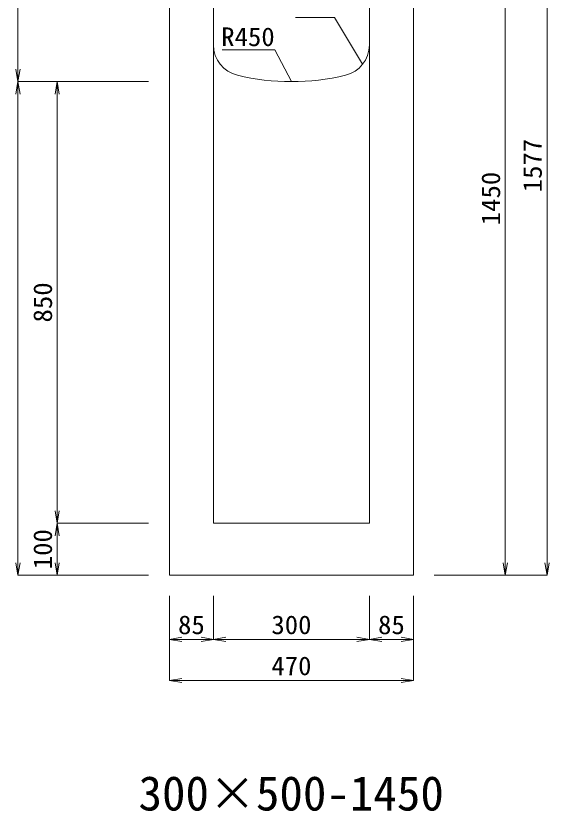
# Model space of a CAD drawing. Units: millimetres at full size. Extents: x -734 to 58102, y 49499 to 87169.
# Drawn here: x 15779 to 16805, y 58926 to 60457 of the extents above; entities that cross this region are included whole.
import ezdxf
from ezdxf.enums import TextEntityAlignment as Align

# ---------------------------------------------------------------- set-up
doc = ezdxf.new("R2010")
doc.units = ezdxf.units.MM
doc.header["$LTSCALE"] = 50
doc.linetypes.add('DASHED_SPACED', pattern=[12, 6, -6])
for name, color, linetype, lineweight in [('0_2', 7, 'DASHED_SPACED', 9), ('寸法線', 7, 'Continuous', 13), ('引出線', 4, 'Continuous', 13), ('本体', 2, 'Continuous', 20)]:
    doc.layers.add(name, color=color, linetype=linetype, lineweight=lineweight)
doc.styles.add('ＭＳ ゴシック', font='')
doc.styles.add('ＭＳ 明朝', font='')
doc.styles.get('ＭＳ ゴシック').set_extended_font_data('MS Gothic')
doc.styles.get('ＭＳ 明朝').set_extended_font_data('MS Mincho')

# ---------------------------------------------------------------- blocks, each defined once
blk = doc.blocks.new('open_arrow')
at = {"color": 0, "linetype": 'Continuous', "lineweight": -2}
blk.add_lwpolyline([(7.5, 1.25), (0, 0), (7.5, -1.25)], dxfattribs=at)

msp = doc.modelspace()

# ---------------------------------------------------------------- linework, layer by layer
at = {"layer": '寸法線'}
for p, q in [((16801.49, 60957.12), (16801.49, 59380.12)), ((15783.14, 60830.12), (15783.14, 60330.12)), ((16721.23, 60830.12), (16721.23, 59380.12)), ((15783.14, 60330.12), (15783.14, 59380.12)), ((16034.48, 60330.12), (15783.14, 60330.12)), ((16034.48, 60330.12), (15783.14, 60330.12)), ((15858.69, 59480.12), (15858.69, 60330.12)), ((16034.48, 60330.12), (15858.69, 60330.12)), ((16034.48, 59480.12), (15858.69, 59480.12)), ((15858.69, 59380.12), (15858.69, 59480.12)), ((16034.48, 59480.12), (15858.69, 59480.12)), ((16034.48, 59380.12), (15783.14, 59380.12)), ((16034.48, 59380.12), (15858.69, 59380.12)), ((16584.52, 59380.12), (16801.49, 59380.12)), ((16584.52, 59380.12), (16721.23, 59380.12)), ((16074.5, 59340.1), (16074.5, 59177.52)), ((16074.5, 59340.1), (16074.5, 59256.58)), ((16159.5, 59340.1), (16159.5, 59256.58)), ((16159.5, 59340.1), (16159.5, 59256.58)), ((16459.5, 59340.1), (16459.5, 59256.58)), ((16459.5, 59340.1), (16459.5, 59256.58)), ((16544.5, 59340.1), (16544.5, 59177.52)), ((16544.5, 59340.1), (16544.5, 59256.58)), ((16074.5, 59256.58), (16159.5, 59256.58)), ((16159.5, 59256.58), (16459.5, 59256.58)), ((16459.5, 59256.58), (16544.5, 59256.58)), ((16074.5, 59177.52), (16544.5, 59177.52))]:
    msp.add_line(p, q, dxfattribs=at)
at = {"layer": '引出線'}
for points in [[(16446.57, 60363.43), (16392.16, 60453.33), (16317.49, 60453.33)], [(16309.5, 60330.12), (16277.28, 60391.26), (16176.27, 60391.26)]]:
    msp.add_lwpolyline(points, dxfattribs=at)
at = {"layer": '本体'}
for p, q in [((16074.5, 60830.12), (16074.5, 59380.12)), ((16159.5, 60400.64), (16159.5, 60830.12)), ((16459.5, 60400.64), (16459.5, 60830.12)), ((16544.5, 59380.12), (16544.5, 60830.12)), ((16159.5, 60400.64), (16159.5, 59480.12)), ((16459.5, 60400.64), (16459.5, 59480.12)), ((16159.5, 59480.12), (16459.5, 59480.12)), ((16074.5, 59380.12), (16544.5, 59380.12))]:
    msp.add_line(p, q, dxfattribs=at)
for centre, radius, start, end in [((16219.5, 60400.64), 60, 180, 256.65785), ((16399.5, 60400.64), 60, 283.34237, 0), ((16309.5, 60780.12), 450, 256.65777, 283.34225)]:
    msp.add_arc(centre, radius, start, end, dxfattribs=at)

# ---------------------------------------------------------------- block references
at = {"layer": '寸法線', "xscale": 3.2, "yscale": 3.2}
for p, rotation in [((15783.14, 60330.12), 90), ((15783.14, 60330.12), 270), ((15858.69, 60330.12), 270), ((15858.69, 59480.12), 90), ((15858.69, 59480.12), 270), ((15783.14, 59380.12), 90), ((15858.69, 59380.12), 90), ((16721.23, 59380.12), 90), ((16801.49, 59380.12), 90), ((16159.5, 59256.58), 180), ((16459.5, 59256.58), 180), ((16544.5, 59256.58), 180), ((16544.5, 59177.52), 180)]:
    msp.add_blockref('open_arrow', p, dxfattribs=dict(at, rotation=rotation))
for p in [(16074.5, 59256.58), (16159.5, 59256.58), (16459.5, 59256.58), (16074.5, 59177.52)]:
    msp.add_blockref('open_arrow', p, dxfattribs=at)
at = {"layer": '引出線', "xscale": 0.0533, "yscale": 0.0533}
for p, rotation in [((16446.57, 60363.43), 121.2), ((16309.5, 60330.12), 117.8)]:
    msp.add_blockref('open_arrow', p, dxfattribs=dict(at, rotation=rotation))

# ---------------------------------------------------------------- texts
at = {"layer": '0_2', "style": 'ＭＳ ゴシック'}
msp.add_text('300×500-1450', height=66.46, dxfattribs=at).set_placement((16309.02, 58960.29), align=Align.MIDDLE_CENTER)
at = {"layer": '寸法線', "style": 'ＭＳ 明朝', "width": 1.05}
for s, p in [('1577', (16773.47, 60168.62)), ('1450', (16693.21, 60105.12)), ('850', (15830.67, 59905.12)), ('100', (15830.67, 59430.12))]:
    msp.add_text(s, height=36.03, rotation=90, dxfattribs=at).set_placement(p, align=Align.MIDDLE_CENTER)
for s, p in [('85', (16117, 59284.6)), ('300', (16309.5, 59284.6)), ('85', (16502, 59284.6)), ('470', (16309.5, 59205.54))]:
    msp.add_text(s, height=36.03, dxfattribs=at).set_placement(p, align=Align.MIDDLE_CENTER)
at = {"layer": '引出線', "style": 'ＭＳ 明朝', "width": 1.05}
msp.add_text('R450', height=36.03, dxfattribs=at).set_placement((16277.28, 60434.46), align=Align.TOP_RIGHT)

doc.saveas('drawing.dxf')
